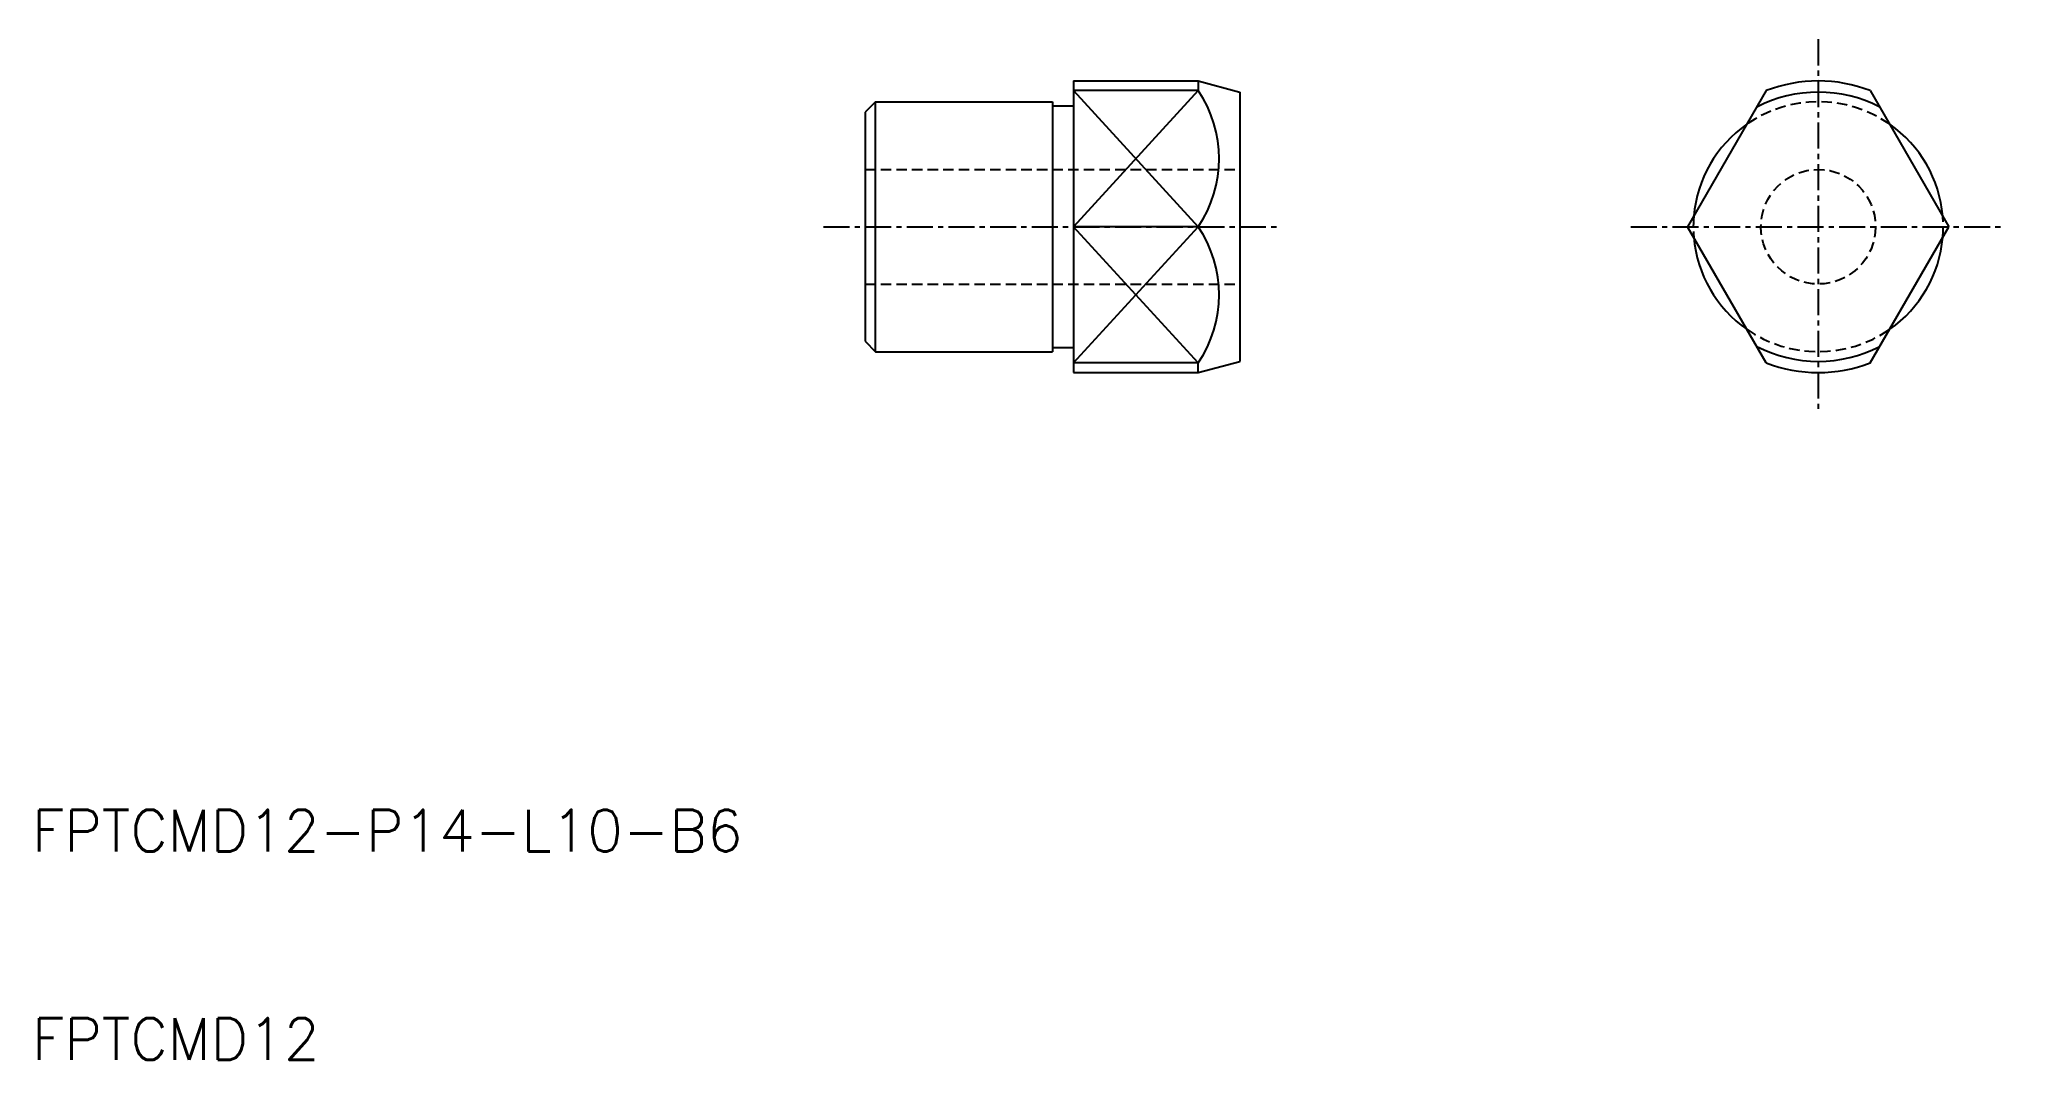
# Model space of a CAD drawing. Extents: x 10.3 to 104.8, y 10 to 59.
import ezdxf

# ---------------------------------------------------------------- set-up
doc = ezdxf.new("R2010")
doc.units = 0
doc.linetypes.add('CENTER', pattern=[2, 1.25, -0.25, 0.25, -0.25])
doc.linetypes.add('DASHED', pattern=[0.75, 0.5, -0.25])
doc.layers.get('0').update_dxf_attribs({"linetype": 'CONTINUOUS'})
doc.layers.add('CENTER', color=1, linetype='CENTER')
doc.styles.get("Standard").update_dxf_attribs({"font": 'txt.shx'})

msp = doc.modelspace()

# ---------------------------------------------------------------- linework, layer by layer
at = {"color": 7, "linetype": 'CONTINUOUS'}
for p, q in [((60, 57), (66, 57)), ((60, 57), (60, 43)), ((66, 57), (66, 56.538)), ((66, 57), (68, 56.464)), ((50.5, 56), (50, 55.5)), ((50.5, 56), (59, 56)), ((50.5, 44), (50.5, 56)), ((59, 56), (59, 44)), ((59, 55.8), (60, 55.8)), ((66, 56.538), (60, 56.538)), ((68, 56.464), (68, 43.536)), ((93.272, 56.538), (89.497, 50)), ((98.272, 56.538), (102.047, 50)), ((50, 55.5), (50, 44.5)), ((66, 50), (60, 50)), ((93.272, 43.462), (89.497, 50)), ((98.272, 43.462), (102.047, 50)), ((50, 44.5), (50.5, 44)), ((50.5, 44), (59, 44)), ((59, 44.2), (60, 44.2)), ((66, 43.462), (60, 43.462)), ((66, 43), (68, 43.536)), ((66, 43), (66, 43.462)), ((60, 43), (66, 43))]:
    msp.add_line(p, q, dxfattribs=at)
at = {"color": 3, "linetype": 'CONTINUOUS'}
for p, q in [((66, 56.538), (60, 50)), ((60, 56.538), (66, 50)), ((66, 43.462), (60, 50)), ((60, 43.462), (66, 50))]:
    msp.add_line(p, q, dxfattribs=at)
at = {"color": 3, "linetype": 'DASHED'}
for p, q in [((50, 52.75), (68, 52.75)), ((50, 47.25), (68, 47.25))]:
    msp.add_line(p, q, dxfattribs=at)
msp.add_circle((95.772, 50), 2.75, dxfattribs=at)
at = {"color": 7, "linetype": 'CONTINUOUS'}
for centre, radius, start, end in [((95.772, 50), 7, 69.07517, 110.92483), ((61.156, 53.269), 5.844, 325.98355, 34.01645), ((95.772, 50), 6.464, 62.78806, 117.21194), ((95.772, 50), 6, 124.91858, 175.08142), ((95.772, 50), 6, 4.91858, 55.08142), ((61.156, 46.731), 5.844, 325.98355, 34.01645), ((95.772, 50), 6, 184.91858, 235.08142), ((95.772, 50), 6, 304.91858, 355.08142), ((95.772, 50), 6.464, 242.78806, 297.21194), ((95.772, 50), 7, 249.07517, 290.92483)]:
    msp.add_arc(centre, radius, start, end, dxfattribs=at)
at = {"color": 3, "linetype": 'DASHED'}
for start, end in [(55.08142, 124.91858), (175.08142, 184.91858), (355.08142, 4.91858), (235.08142, 304.91858)]:
    msp.add_arc((95.772, 50), 6, start, end, dxfattribs=at)
at = {"layer": 'CENTER', "color": 1, "linetype": 'CENTER'}
for p, q in [((95.772, 59), (95.772, 41)), ((48, 50), (70, 50)), ((86.772, 50), (104.772, 50))]:
    msp.add_line(p, q, dxfattribs=at)

# ---------------------------------------------------------------- texts
at = {"color": 7, "linetype": 'CONTINUOUS'}
for s, p in [('FPTCMD12-P14-L10-B6', (10, 20)), ('FPTCMD12', (10, 10))]:
    msp.add_text(s, height=2, dxfattribs=at).set_placement(p)

doc.saveas('drawing.dxf')
